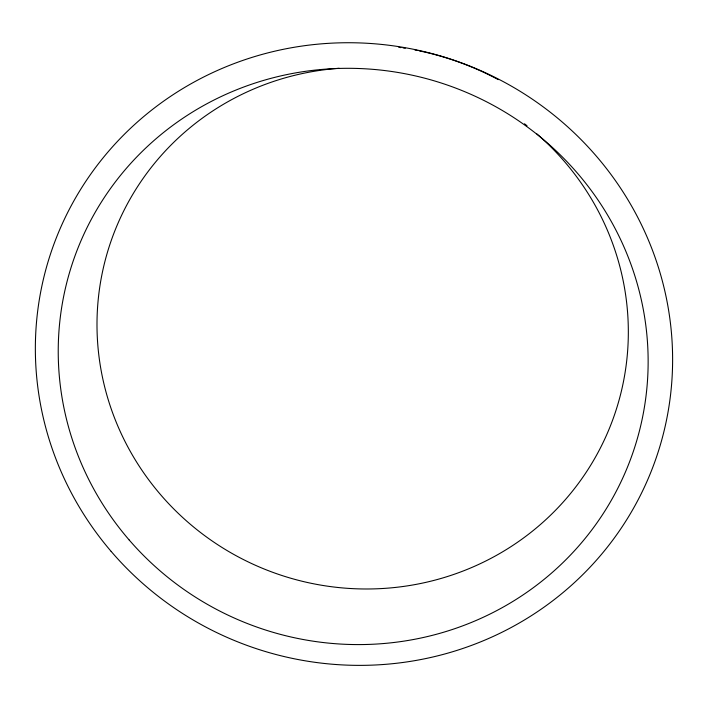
<?xml version="1.0" encoding="UTF-8"?>
<svg xmlns="http://www.w3.org/2000/svg" width="708" height="708" viewBox="0 0 708 708"><rect width="100%" height="100%" fill="white"/><g stroke="black" fill="none" stroke-linecap="round" stroke-linejoin="round"><path stroke-width="1.06" d="M398.808 47.33A287.652 280.988 18.6 0 1 400.958 47.631M403.109 47.949A287.652 280.988 18.6 0 1 405.259 48.286M414.915 49.985A287.652 280.988 18.6 0 1 417.056 50.41M419.189 50.843A287.652 280.988 18.6 0 1 498.255 79.632M536.93 133.945A266.296 260.075 18.6 0 1 512.627 545.558A266.296 260.075 18.6 0 1 112.572 412.729A266.296 260.075 18.6 0 1 339.15 68.278M524.478 123.785A266.296 260.075 18.6 0 1 527.018 125.758M129.201 540.009A295.811 287.253 18.6 0 0 631.377 457.005A295.811 287.253 18.6 0 0 298.971 72.322A295.811 287.253 18.6 0 0 129.201 540.009M111.138 551.39A319.556 310.378 18.6 0 0 654.05 463.917A319.556 310.378 18.6 0 0 296.767 46.852A319.556 310.378 18.6 0 0 111.138 551.39"/></g></svg>
